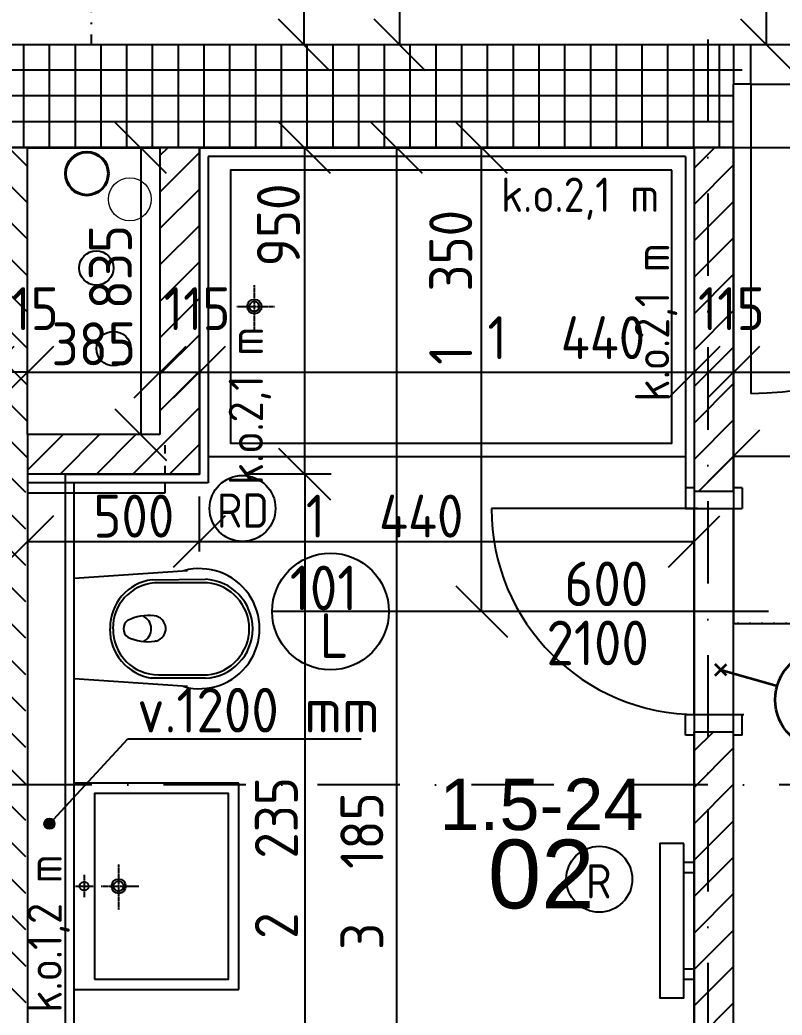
# Model space of a CAD drawing. Extents: x 4511820 to 5180432, y -1526536 to -944957.
# Drawn here: x 5149415 to 5151633, y -1295430 to -1292533 of the extents above; entities that cross this region are included whole.
import ezdxf

# ---------------------------------------------------------------- set-up
doc = ezdxf.new("R2010")
doc.units = 0
doc.header["$MEASUREMENT"] = 0
for name, pattern in [('ACAD_ISO03W100', [30, 12, -18]), ('ACAD_ISO07W100', [3.5, 0.5, -3]), ('ACAD_ISO12W100', [22, 12, -3, 0.5, -3, 0.5, -3]), ('BODKOCIARKOVANA_3', [5.6, 3, -1.3, 0, -1.3]), ('DASHED', [0.75, 0.5, -0.25])]:
    doc.linetypes.add(name, pattern=pattern)
doc.layers.get('0').update_dxf_attribs({"linetype": 'CONTINUOUS'})
doc.layers.get('Defpoints').update_dxf_attribs({"color": 61, "linetype": 'CONTINUOUS'})
for name, color, linetype in [('DVERE', 45, 'CONTINUOUS'), ('KÓTY', 4, 'CONTINUOUS'), ('MÚRY', 1, 'CONTINUOUS'), ('osi', 253, 'CONTINUOUS'), ('Plochy', 41, 'CONTINUOUS'), ('POPIS', 7, 'CONTINUOUS'), ('TENKÁ', 7, 'CONTINUOUS'), ('tzb', 153, 'CONTINUOUS'), ('Z-Kúrenie', 101, 'CONTINUOUS'), ('ZARIADOVACIE', 144, 'CONTINUOUS'), ('zz-vetr', 52, 'CONTINUOUS'), ('ŠRAFY', 82, 'CONTINUOUS')]:
    doc.layers.add(name, color=color, linetype=linetype)
for name, color, linetype, lineweight in [('preklady', 74, 'CONTINUOUS', 35), ('zz-kanal-daždová', 136, 'CONTINUOUS', 40), ('zz-kanal-splaskova', 37, 'CONTINUOUS', 18)]:
    doc.layers.add(name, color=color, linetype=linetype, lineweight=lineweight)
doc.styles.add('ARIAL', font='arial.ttf')
doc.styles.add('STYLE1', font='isocp.shx')
doc.dimstyles.new('STANDARD-50', dxfattribs={"dimtxt": 125, "dimasz": 150, "dimexe": 10, "dimexo": 200, "dimgap": 20, "dimtad": 1, "dimdsep": 46, "dimlunit": 6, "dimtxsty": 'STYLE1', "dimblk1": 'OBLIQUE', "dimblk2": 'OBLIQUE', "dimsah": 1, "dimcen": 2.5, "dimse1": 1, "dimse2": 1, "dimadec": 0, "dimazin": 0, "dimtfac": 1, "dimtmove": 1, "dimatfit": 3, "dimldrblk": 'OBLIQUE', "dimfxl": 1, "dimtolj": 1, "dimtzin": 0, "dimarcsym": 0})
pattern_1 = [(45, (515270.5, 128041), (-53.0330086, 53.0330086), [])]

# ---------------------------------------------------------------- blocks, each defined once
blk = doc.blocks.new('_OBLIQUE')
at = {"color": 0, "linetype": 'ByBlock'}
blk.add_line((-0.5, -0.5), (0.5, 0.5), dxfattribs=at)
blk = doc.blocks.new('*D25352')
at = {"layer": 'Defpoints', "color": 0}
for p in [(5149437.5, -1293558.5), (5149822.5, -1293558.5), (5149822.5, -1293558.5)]:
    blk.add_point(p, dxfattribs=at)
at = {"layer": 'KÓTY', "color": 0, "lineweight": -2}
blk.add_line((5149437.5, -1293558.5), (5149822.5, -1293558.5), dxfattribs=at)
at = {"layer": 'KÓTY', "color": 0, "linetype": 'ByBlock', "lineweight": -2, "xscale": 150, "yscale": 150, "zscale": 150, "rotation": 180}
blk.add_blockref('_OBLIQUE', (5149437.5, -1293558.5), dxfattribs=at)
at = {"layer": 'KÓTY', "color": 0, "linetype": 'ByBlock', "lineweight": -2, "xscale": 150, "yscale": 150, "zscale": 150}
blk.add_blockref('_OBLIQUE', (5149822.5, -1293558.5), dxfattribs=at)
at = {"layer": 'KÓTY', "color": 0, "insert": (5149630, -1293476), "char_height": 125, "attachment_point": 5, "style": 'STYLE1'}
blk.add_mtext('\\A1;385', dxfattribs=at)
blk = doc.blocks.new('*D25353')
at = {"layer": 'Defpoints', "color": 0}
for p in [(5149822.5, -1293558.5), (5149937.5, -1293558.5), (5149937.5, -1293558.5)]:
    blk.add_point(p, dxfattribs=at)
at = {"layer": 'KÓTY', "color": 0, "lineweight": -2}
blk.add_line((5149822.5, -1293558.5), (5149937.5, -1293558.5), dxfattribs=at)
at = {"layer": 'KÓTY', "color": 0, "linetype": 'ByBlock', "lineweight": -2, "xscale": 150, "yscale": 150, "zscale": 150, "rotation": 180}
blk.add_blockref('_OBLIQUE', (5149822.5, -1293558.5), dxfattribs=at)
at = {"layer": 'KÓTY', "color": 0, "linetype": 'ByBlock', "lineweight": -2, "xscale": 150, "yscale": 150, "zscale": 150}
blk.add_blockref('_OBLIQUE', (5149937.5, -1293558.5), dxfattribs=at)
at = {"layer": 'KÓTY', "color": 0, "insert": (5149930.8, -1293373.5), "char_height": 125, "attachment_point": 5, "style": 'STYLE1'}
blk.add_mtext('\\A1;115', dxfattribs=at)
blk = doc.blocks.new('*D25354')
at = {"layer": 'Defpoints', "color": 0}
for p in [(5149937.5, -1293558.5), (5151377.5, -1293558.5), (5151377.5, -1293558.5)]:
    blk.add_point(p, dxfattribs=at)
at = {"layer": 'KÓTY', "color": 0, "lineweight": -2}
blk.add_line((5149937.5, -1293558.5), (5151377.5, -1293558.5), dxfattribs=at)
at = {"layer": 'KÓTY', "color": 0, "linetype": 'ByBlock', "lineweight": -2, "xscale": 150, "yscale": 150, "zscale": 150, "rotation": 180}
blk.add_blockref('_OBLIQUE', (5149937.5, -1293558.5), dxfattribs=at)
at = {"layer": 'KÓTY', "color": 0, "linetype": 'ByBlock', "lineweight": -2, "xscale": 150, "yscale": 150, "zscale": 150}
blk.add_blockref('_OBLIQUE', (5151377.5, -1293558.5), dxfattribs=at)
at = {"layer": 'KÓTY', "color": 0, "insert": (5151005.5, -1293458), "char_height": 125, "attachment_point": 5, "style": 'STYLE1'}
blk.add_mtext('\\A1;1ﾠ440', dxfattribs=at)
blk = doc.blocks.new('*D25355')
at = {"layer": 'Defpoints', "color": 0}
for p in [(5151377.5, -1293558.5), (5151492.5, -1293558.5), (5151492.5, -1293558.5)]:
    blk.add_point(p, dxfattribs=at)
at = {"layer": 'KÓTY', "color": 0, "lineweight": -2}
blk.add_line((5151377.5, -1293558.5), (5151492.5, -1293558.5), dxfattribs=at)
at = {"layer": 'KÓTY', "color": 0, "linetype": 'ByBlock', "lineweight": -2, "xscale": 150, "yscale": 150, "zscale": 150, "rotation": 180}
blk.add_blockref('_OBLIQUE', (5151377.5, -1293558.5), dxfattribs=at)
at = {"layer": 'KÓTY', "color": 0, "linetype": 'ByBlock', "lineweight": -2, "xscale": 150, "yscale": 150, "zscale": 150}
blk.add_blockref('_OBLIQUE', (5151492.5, -1293558.5), dxfattribs=at)
at = {"layer": 'KÓTY', "color": 0, "insert": (5151485.8, -1293373.5), "char_height": 125, "attachment_point": 5, "style": 'STYLE1'}
blk.add_mtext('\\A1;115', dxfattribs=at)
blk = doc.blocks.new('*D25356')
at = {"layer": 'Defpoints', "color": 0}
for p in [(5151492.5, -1293802.5), (5153192.5, -1293802.5), (5153192.5, -1293802.5)]:
    blk.add_point(p, dxfattribs=at)
at = {"layer": 'KÓTY', "color": 0, "lineweight": -2}
blk.add_line((5151492.5, -1293802.5), (5153192.5, -1293802.5), dxfattribs=at)
at = {"layer": 'KÓTY', "color": 0, "linetype": 'ByBlock', "lineweight": -2, "xscale": 150, "yscale": 150, "zscale": 150, "rotation": 180}
blk.add_blockref('_OBLIQUE', (5151492.5, -1293802.5), dxfattribs=at)
at = {"layer": 'KÓTY', "color": 0, "linetype": 'ByBlock', "lineweight": -2, "xscale": 150, "yscale": 150, "zscale": 150}
blk.add_blockref('_OBLIQUE', (5153192.5, -1293802.5), dxfattribs=at)
at = {"layer": 'KÓTY', "color": 0, "insert": (5152394, -1293718.5), "char_height": 125, "attachment_point": 5, "style": 'STYLE1'}
blk.add_mtext('\\A1;1ﾠ700', dxfattribs=at)
blk = doc.blocks.new('*D25482')
at = {"layer": 'Defpoints', "color": 0}
for p in [(5149917, -1292905.2), (5150244, -1292905.2), (5149917, -1293855.2)]:
    blk.add_point(p, dxfattribs=at)
at = {"layer": 'KÓTY', "color": 0, "lineweight": -2}
blk.add_line((5150244, -1293855.2), (5150244, -1292905.2), dxfattribs=at)
at = {"layer": 'KÓTY', "color": 0, "linetype": 'ByBlock', "lineweight": -2, "xscale": 150, "yscale": 150, "zscale": 150}
for p, rotation in [((5150244, -1292905.2), 90), ((5150244, -1293855.2), 270)]:
    blk.add_blockref('_OBLIQUE', p, dxfattribs=dict(at, rotation=rotation))
at = {"layer": 'KÓTY', "color": 0, "insert": (5150167.5, -1293130), "char_height": 125, "attachment_point": 5, "rotation": 90, "style": 'STYLE1'}
blk.add_mtext('\\A1;950', dxfattribs=at)
blk = doc.blocks.new('*D25483')
at = {"layer": 'Defpoints', "color": 0}
for p in [(5149822.5, -1292905.2), (5149766.5, -1293740.2), (5149822.5, -1293740.2)]:
    blk.add_point(p, dxfattribs=at)
at = {"layer": 'KÓTY', "color": 0, "lineweight": -2}
blk.add_line((5149766.5, -1292905.2), (5149766.5, -1293740.2), dxfattribs=at)
at = {"layer": 'KÓTY', "color": 0, "linetype": 'ByBlock', "lineweight": -2, "xscale": 150, "yscale": 150, "zscale": 150}
for p, rotation in [((5149766.5, -1292905.2), 90), ((5149766.5, -1293740.2), 270)]:
    blk.add_blockref('_OBLIQUE', p, dxfattribs=dict(at, rotation=rotation))
at = {"layer": 'KÓTY', "color": 0, "insert": (5149678.5, -1293252.5), "char_height": 125, "attachment_point": 5, "rotation": 90, "style": 'STYLE1'}
blk.add_mtext('\\A1;835', dxfattribs=at)
blk = doc.blocks.new('*D25484')
at = {"layer": 'Defpoints', "color": 0}
for p in [(5149322.5, -1293558.5), (5149322.5, -1293558.5), (5149437.5, -1293558.5)]:
    blk.add_point(p, dxfattribs=at)
at = {"layer": 'KÓTY', "color": 0, "lineweight": -2}
blk.add_line((5149437.5, -1293558.5), (5149322.5, -1293558.5), dxfattribs=at)
at = {"layer": 'KÓTY', "color": 0, "linetype": 'ByBlock', "lineweight": -2, "xscale": 150, "yscale": 150, "zscale": 150, "rotation": 180}
blk.add_blockref('_OBLIQUE', (5149322.5, -1293558.5), dxfattribs=at)
at = {"layer": 'KÓTY', "color": 0, "linetype": 'ByBlock', "lineweight": -2, "xscale": 150, "yscale": 150, "zscale": 150}
blk.add_blockref('_OBLIQUE', (5149437.5, -1293558.5), dxfattribs=at)
at = {"layer": 'KÓTY', "color": 0, "insert": (5149430.8, -1293373.5), "char_height": 125, "attachment_point": 5, "style": 'STYLE1'}
blk.add_mtext('\\A1;115', dxfattribs=at)
blk = doc.blocks.new('*D25488')
at = {"layer": 'Defpoints', "color": 0}
for p in [(5151377.5, -1292905.2), (5150511.5, -1296090.2), (5151435, -1296090.2)]:
    blk.add_point(p, dxfattribs=at)
at = {"layer": 'KÓTY', "color": 0, "lineweight": -2}
blk.add_line((5150511.5, -1292905.2), (5150511.5, -1296090.2), dxfattribs=at)
at = {"layer": 'KÓTY', "color": 0, "linetype": 'ByBlock', "lineweight": -2, "xscale": 150, "yscale": 150, "zscale": 150}
for p, rotation in [((5150511.5, -1292905.2), 90), ((5150511.5, -1296090.2), 270)]:
    blk.add_blockref('_OBLIQUE', p, dxfattribs=dict(at, rotation=rotation))
at = {"layer": 'KÓTY', "color": 0, "insert": (5150410.5, -1295011), "char_height": 125, "attachment_point": 5, "rotation": 90, "style": 'STYLE1'}
blk.add_mtext('\\A1;3ﾠ185', dxfattribs=at)
blk = doc.blocks.new('*D25489')
at = {"layer": 'Defpoints', "color": 0}
for p in [(5150511.5, -1292905.2), (5150759, -1292905.2), (5150511.5, -1294255.2)]:
    blk.add_point(p, dxfattribs=at)
at = {"layer": 'KÓTY', "color": 0, "lineweight": -2}
blk.add_line((5150759, -1294255.2), (5150759, -1292905.2), dxfattribs=at)
at = {"layer": 'KÓTY', "color": 0, "linetype": 'ByBlock', "lineweight": -2, "xscale": 150, "yscale": 150, "zscale": 150}
for p, rotation in [((5150759, -1292905.2), 90), ((5150759, -1294255.2), 270)]:
    blk.add_blockref('_OBLIQUE', p, dxfattribs=dict(at, rotation=rotation))
at = {"layer": 'KÓTY', "color": 0, "insert": (5150669, -1293311.5), "char_height": 125, "attachment_point": 5, "rotation": 90, "style": 'STYLE1'}
blk.add_mtext('\\A1;1ﾠ350', dxfattribs=at)
blk = doc.blocks.new('*D25510')
at = {"layer": 'Defpoints', "color": 0}
for p in [(5151492.5, -1292905.2), (5152527.5, -1292905.2), (5152527.5, -1293558.5)]:
    blk.add_point(p, dxfattribs=at)
at = {"layer": 'KÓTY', "color": 0, "lineweight": -2}
blk.add_line((5151492.5, -1293558.5), (5152527.5, -1293558.5), dxfattribs=at)
at = {"layer": 'KÓTY', "color": 0, "linetype": 'ByBlock', "lineweight": -2, "xscale": 150, "yscale": 150, "zscale": 150, "rotation": 180}
blk.add_blockref('_OBLIQUE', (5151492.5, -1293558.5), dxfattribs=at)
at = {"layer": 'KÓTY', "color": 0, "linetype": 'ByBlock', "lineweight": -2, "xscale": 150, "yscale": 150, "zscale": 150}
blk.add_blockref('_OBLIQUE', (5152527.5, -1293558.5), dxfattribs=at)
at = {"layer": 'KÓTY', "color": 0, "insert": (5152010, -1293476), "char_height": 125, "attachment_point": 5, "style": 'STYLE1'}
blk.add_mtext('\\A1;1ﾠ035', dxfattribs=at)
blk = doc.blocks.new('*D25649')
at = {"layer": 'Defpoints', "color": 0}
for p in [(5149437.5, -1293855.2), (5149437.5, -1296090.2), (5150244, -1296090.2)]:
    blk.add_point(p, dxfattribs=at)
at = {"layer": 'KÓTY', "color": 0, "lineweight": -2}
blk.add_line((5150244, -1293855.2), (5150244, -1296090.2), dxfattribs=at)
at = {"layer": 'KÓTY', "color": 0, "linetype": 'ByBlock', "lineweight": -2, "xscale": 150, "yscale": 150, "zscale": 150}
for p, rotation in [((5150244, -1293855.2), 90), ((5150244, -1296090.2), 270)]:
    blk.add_blockref('_OBLIQUE', p, dxfattribs=dict(at, rotation=rotation))
at = {"layer": 'KÓTY', "color": 0, "insert": (5150161.5, -1294972.7), "char_height": 125, "attachment_point": 5, "rotation": 90, "style": 'STYLE1'}
blk.add_mtext('\\A1;2ﾠ235', dxfattribs=at)
blk = doc.blocks.new('*D25650')
at = {"layer": 'Defpoints', "color": 0}
for p in [(5149437.5, -1293855.2), (5149937.5, -1293855.2), (5149937.5, -1294051.5)]:
    blk.add_point(p, dxfattribs=at)
at = {"layer": 'KÓTY', "color": 0, "lineweight": -2}
blk.add_line((5149437.5, -1294051.5), (5149937.5, -1294051.5), dxfattribs=at)
at = {"layer": 'KÓTY', "color": 0, "linetype": 'ByBlock', "lineweight": -2, "xscale": 150, "yscale": 150, "zscale": 150, "rotation": 180}
blk.add_blockref('_OBLIQUE', (5149437.5, -1294051.5), dxfattribs=at)
at = {"layer": 'KÓTY', "color": 0, "linetype": 'ByBlock', "lineweight": -2, "xscale": 150, "yscale": 150, "zscale": 150}
blk.add_blockref('_OBLIQUE', (5149937.5, -1294051.5), dxfattribs=at)
at = {"layer": 'KÓTY', "color": 0, "insert": (5149746.5, -1293977.5), "char_height": 125, "attachment_point": 5, "style": 'STYLE1'}
blk.add_mtext('\\A1;500', dxfattribs=at)
blk = doc.blocks.new('*D25651')
at = {"layer": 'Defpoints', "color": 0}
for p in [(5149937.5, -1293855.2), (5151377.5, -1293855.2), (5151377.5, -1294051.5)]:
    blk.add_point(p, dxfattribs=at)
at = {"layer": 'KÓTY', "color": 0, "lineweight": -2}
blk.add_line((5149937.5, -1294051.5), (5151377.5, -1294051.5), dxfattribs=at)
at = {"layer": 'KÓTY', "color": 0, "linetype": 'ByBlock', "lineweight": -2, "xscale": 150, "yscale": 150, "zscale": 150, "rotation": 180}
blk.add_blockref('_OBLIQUE', (5149937.5, -1294051.5), dxfattribs=at)
at = {"layer": 'KÓTY', "color": 0, "linetype": 'ByBlock', "lineweight": -2, "xscale": 150, "yscale": 150, "zscale": 150}
blk.add_blockref('_OBLIQUE', (5151377.5, -1294051.5), dxfattribs=at)
at = {"layer": 'KÓTY', "color": 0, "insert": (5150476.5, -1293977.5), "char_height": 125, "attachment_point": 5, "style": 'STYLE1'}
blk.add_mtext('\\A1;1ﾠ440', dxfattribs=at)
blk = doc.blocks.new('*D28697')
at = {"layer": 'Defpoints', "color": 0}
for p in [(5150215.5, -1289385.2), (5150215.5, -1292605.2), (5150520, -1292605.2)]:
    blk.add_point(p, dxfattribs=at)
at = {"layer": 'KÓTY', "color": 0, "lineweight": -2}
blk.add_line((5150520, -1289385.2), (5150520, -1292605.2), dxfattribs=at)
at = {"layer": 'KÓTY', "color": 0, "linetype": 'ByBlock', "lineweight": -2, "xscale": 150, "yscale": 150, "zscale": 150}
for p, rotation in [((5150520, -1289385.2), 90), ((5150520, -1292605.2), 270)]:
    blk.add_blockref('_OBLIQUE', p, dxfattribs=dict(at, rotation=rotation))
at = {"layer": 'KÓTY', "color": 0, "insert": (5150437.5, -1290995.2), "char_height": 125, "attachment_point": 5, "rotation": 90, "style": 'STYLE1'}
blk.add_mtext('\\A1;3ﾠ220', dxfattribs=at)
blk = doc.blocks.new('*D28699')
at = {"layer": 'Defpoints', "color": 0}
for p in [(5151922.5, -1289665.2), (5151587.5, -1292605.2), (5151967.5, -1292605.2)]:
    blk.add_point(p, dxfattribs=at)
at = {"layer": 'KÓTY', "color": 0, "lineweight": -2}
blk.add_line((5151587.5, -1289665.2), (5151587.5, -1292605.2), dxfattribs=at)
at = {"layer": 'KÓTY', "color": 0, "linetype": 'ByBlock', "lineweight": -2, "xscale": 150, "yscale": 150, "zscale": 150}
for p, rotation in [((5151587.5, -1289665.2), 90), ((5151587.5, -1292605.2), 270)]:
    blk.add_blockref('_OBLIQUE', p, dxfattribs=dict(at, rotation=rotation))
at = {"layer": 'KÓTY', "color": 0, "insert": (5151505, -1291135.2), "char_height": 125, "attachment_point": 5, "rotation": 90, "style": 'STYLE1'}
blk.add_mtext('\\A1;2ﾠ940', dxfattribs=at)
blk = doc.blocks.new('*D28700')
at = {"layer": 'Defpoints', "color": 0}
for p in [(5149622.5, -1291035.2), (5149622.5, -1292605.2), (5150241.5, -1292605.2)]:
    blk.add_point(p, dxfattribs=at)
at = {"layer": 'KÓTY', "color": 0, "lineweight": -2}
blk.add_line((5150241.5, -1291035.2), (5150241.5, -1292605.2), dxfattribs=at)
at = {"layer": 'KÓTY', "color": 0, "linetype": 'ByBlock', "lineweight": -2, "xscale": 150, "yscale": 150, "zscale": 150}
for p, rotation in [((5150241.5, -1291035.2), 90), ((5150241.5, -1292605.2), 270)]:
    blk.add_blockref('_OBLIQUE', p, dxfattribs=dict(at, rotation=rotation))
at = {"layer": 'KÓTY', "color": 0, "insert": (5150133, -1291876.5), "char_height": 125, "attachment_point": 5, "rotation": 90, "style": 'STYLE1'}
blk.add_mtext('\\A1;1ﾠ570', dxfattribs=at)

msp = doc.modelspace()

# ---------------------------------------------------------------- hatches: boundary and pattern name
at = {"layer": 'KÓTY'}
h = msp.add_hatch(color=256, dxfattribs=at)
h.dxf.hatch_style = 1
h.paths.add_polyline_path([(5149485.972, -1294873, -0.65381715), (5149511.146, -1294861.978, -1.52947961)])
at = {"layer": 'ŠRAFY', "ltscale": 0.25}
h = msp.add_hatch(dxfattribs=at)
h.set_pattern_fill('ANSI37', color=256, scale=600, angle=45)
h.set_pattern_definition([(90, (-3307273.674, 493071.734), (-75, 1e-14), []), (180, (-3307273.674, 493071.734), (-1e-14, -75), [])])
h.paths.add_polyline_path([(5149322.5, -1292905.191), (5149437.5, -1292905.191), (5149822.5, -1292905.191), (5149937.5, -1292905.191), (5151377.5, -1292905.191), (5151492.5, -1292905.191), (5151492.5, -1292720.191), (5151517.5, -1292720.191), (5151517.5, -1292605.191), (5149322.5, -1292605.191)])
h = msp.add_hatch(dxfattribs=at)
h.set_pattern_fill('ANSI31', color=256, scale=600, angle=90, style=0)
h.set_pattern_definition([(135, (-2904913.184, 46881.926), (-53.0330086, -53.0330086), [])])
h.paths.add_polyline_path([(5149432.5, -1299245.191), (5149432.5, -1296230.191), (5149432.5, -1296090.191), (5149432.5, -1293855.191), (5149437.5, -1293855.191), (5149437.5, -1293740.191), (5149437.5, -1292905.191), (5149322.5, -1292905.191), (5149322.5, -1296945.191), (5149272.5, -1296945.191), (5149272.5, -1297060.191), (5149322.5, -1297060.191), (5149322.5, -1299245.191)])
h = msp.add_hatch(dxfattribs=at)
h.set_pattern_fill('ANSI31', color=256, scale=600, style=0)
h.set_pattern_definition(pattern_1)
h.paths.add_polyline_path([(5149822.5, -1293740.191), (5149437.5, -1293740.191), (5149437.5, -1293855.191), (5149937.5, -1293855.191), (5149937.5, -1292905.191), (5149822.5, -1292905.191)])
h = msp.add_hatch(dxfattribs=at)
h.set_pattern_fill('ANSI31', color=256, scale=600, style=0)
h.set_pattern_definition(pattern_1)
h.paths.add_polyline_path([(5151492.5, -1292905.191), (5151377.5, -1292905.191), (5151377.5, -1293895.191), (5151377.5, -1293905.191), (5151492.5, -1293905.191), (5151492.5, -1293895.191)])
h = msp.add_hatch(dxfattribs=at)
h.set_pattern_fill('ANSI31', color=256, scale=600, style=0)
h.set_pattern_definition(pattern_1)
h.paths.add_polyline_path([(5151377.5, -1296065.191), (5151377.5, -1296090.191), (5151492.5, -1296090.191), (5151492.5, -1294615.191), (5151492.5, -1294605.191), (5151377.5, -1294605.191), (5151377.5, -1294615.191), (5151377.5, -1294818.191), (5151377.5, -1294848.191), (5151377.5, -1295128.191), (5151377.5, -1295158.191)])

# ---------------------------------------------------------------- linework, layer by layer
at = {"layer": 'DVERE'}
for p, q in [((5152442.5, -1292605.191), (5151542.5, -1292605.191)), ((5151542.5, -1292720.191), (5152442.5, -1292720.191)), ((5151542.5, -1292720.191), (5151542.5, -1293620.191))]:
    msp.add_line(p, q, dxfattribs=at)
at = {"layer": 'DVERE', "ltscale": 0.25}
for p, q in [((5151377.5, -1293895.191), (5151352.5, -1293895.191)), ((5151352.5, -1293895.191), (5151352.5, -1293955.191)), ((5151517.5, -1293895.191), (5151492.5, -1293895.191)), ((5151517.5, -1293895.191), (5151517.5, -1293955.191)), ((5151387.5, -1293955.191), (5150787.5, -1293955.191)), ((5151352.5, -1293955.191), (5151517.5, -1293955.191)), ((5151377.5, -1294555.191), (5151377.5, -1293955.191)), ((5151492.5, -1294555.191), (5151492.5, -1293955.191)), ((5150489, -1294255.191), (5150149, -1294255.191)), ((5151593.656, -1294255.191), (5150489, -1294255.191)), ((5151352.5, -1294555.191), (5151517.5, -1294555.191)), ((5151352.5, -1294615.191), (5151352.5, -1294555.191)), ((5151377.5, -1294555.191), (5151522.5, -1294555.191)), ((5151517.5, -1294615.191), (5151517.5, -1294555.191)), ((5151377.5, -1294615.191), (5151352.5, -1294615.191)), ((5151517.5, -1294615.191), (5151492.5, -1294615.191))]:
    msp.add_line(p, q, dxfattribs=at)
msp.add_circle((5150319, -1294255.191), 170, dxfattribs=at)
at = {"layer": 'DVERE'}
msp.add_arc((5151542.5, -1292720.191), 900, 270, 0, dxfattribs=at)
at = {"layer": 'DVERE', "ltscale": 0.25}
msp.add_arc((5151387.5, -1293955.191), 600, 180, 270, dxfattribs=at)
at = {"layer": 'KÓTY'}
for p, q in [((5150320.5, -1293855.191), (5150082.5, -1293855.191)), ((5149937.5, -1294080.5), (5149937.5, -1293920.5)), ((5149500.972, -1294873), (5149728.972, -1294626)), ((5149728.972, -1294626), (5150408.472, -1294626))]:
    msp.add_line(p, q, dxfattribs=at)
msp.add_circle((5149500.972, -1294873), 15, dxfattribs=at)
at = {"layer": 'MÚRY'}
for p, q in [((5151542.5, -1292605.191), (5149272.5, -1292605.191)), ((5151542.5, -1292720.191), (5151542.5, -1292605.191)), ((5151492.5, -1292905.191), (5151492.5, -1292720.191)), ((5151542.5, -1292720.191), (5151492.5, -1292720.191)), ((5149437.5, -1292905.191), (5149822.5, -1292905.191)), ((5149437.5, -1293855.191), (5149437.5, -1296090.191))]:
    msp.add_line(p, q, dxfattribs=at)
at = {"layer": 'MÚRY', "ltscale": 0.25}
for p, q in [((5149437.5, -1293740.191), (5149437.5, -1292905.191)), ((5149822.5, -1292905.191), (5149822.5, -1293740.191)), ((5151377.5, -1292905.191), (5149937.5, -1292905.191)), ((5149937.5, -1292905.191), (5149937.5, -1293855.191)), ((5149937.5, -1292905.191), (5149937.5, -1293855.191)), ((5151377.5, -1292905.191), (5151377.5, -1293905.191)), ((5151492.5, -1293905.191), (5151492.5, -1292905.191)), ((5149822.5, -1293740.191), (5149437.5, -1293740.191)), ((5149937.5, -1293855.191), (5149437.5, -1293855.191)), ((5151377.5, -1293905.191), (5151492.5, -1293905.191)), ((5151377.5, -1296090.191), (5151377.5, -1294605.191)), ((5151377.5, -1294605.191), (5151492.5, -1294605.191)), ((5151492.5, -1296230.191), (5151492.5, -1294605.191))]:
    msp.add_line(p, q, dxfattribs=at)
at = {"layer": 'osi', "linetype": 'BODKOCIARKOVANA_3', "ltscale": 80}
for p, q in [((5151417.5, -1284972.097), (5151417.5, -1316900)), ((5157242.5, -1294760.191), (5093572.5, -1294760.191))]:
    msp.add_line(p, q, dxfattribs=at)
at = {"layer": 'Plochy'}
for points in [[(5149622.5, -1291035.191), (5149622.5, -1289385.191), (5150822.5, -1289385.191), (5150822.5, -1289665.191), (5151922.5, -1289665.191), (5151922.5, -1289825.191), (5152122.5, -1289825.191), (5152122.5, -1288275.191), (5153922.5, -1288275.191), (5153922.5, -1286325.191), (5155902.5, -1286325.191), (5155902.5, -1290605.191), (5153787.5, -1290605.191), (5153787.5, -1292605.191), (5149272.5, -1292605.191), (5149272.5, -1296895.191), (5147672.5, -1296895.191), (5147672.5, -1291035.191)], [(5149547.5, -1296090.191), (5149547.5, -1293855.191), (5149937.5, -1293855.191), (5149937.5, -1292905.191), (5151377.5, -1292905.191), (5151377.5, -1296090.191)], [(5153192.5, -1292905.191), (5151492.5, -1292905.191), (5151492.5, -1294290.191), (5153192.5, -1294290.191)], [(5155902.5, -1299245.191), (5149432.5, -1299245.191), (5149432.5, -1296230.191), (5151492.5, -1296230.191), (5151492.5, -1294290.191), (5152592.5, -1294290.191), (5152592.5, -1296230.191), (5155902.5, -1296230.191)]]:
    msp.add_lwpolyline(points, close=True, dxfattribs=at)
at = {"layer": 'preklady'}
for p, q in [((5151438.883, -1294441.617), (5151472.117, -1294408.383)), ((5151472.118, -1294441.618), (5151438.884, -1294408.384)), ((5151455.5, -1294425), (5151618.861, -1294471.97))]:
    msp.add_line(p, q, dxfattribs=at)
at = {"layer": 'preklady', "ltscale": 0.25}
msp.add_circle((5151758.215, -1294512.038), 145, dxfattribs=at)
at = {"layer": 'TENKÁ', "linetype": 'ACAD_ISO12W100', "ltscale": 10}
for p, q in [((5149622.5, -1291035.191), (5149622.5, -1292605.191)), ((5152527.5, -1292905.191), (5151492.5, -1292905.191))]:
    msp.add_line(p, q, dxfattribs=at)
at = {"layer": 'TENKÁ'}
for p, q in [((5151492.5, -1292605.191), (5151492.5, -1292720.191)), ((5149437.5, -1292905.191), (5149322.5, -1292905.191)), ((5149937.5, -1292905.191), (5149822.5, -1292905.191)), ((5151492.5, -1292905.191), (5151377.5, -1292905.191)), ((5149437.5, -1293740.191), (5149437.5, -1293855.191)), ((5149547.5, -1296090.191), (5149547.5, -1293880.191))]:
    msp.add_line(p, q, dxfattribs=at)
at = {"layer": 'TENKÁ', "ltscale": 0.25}
for p, q in [((5151352.5, -1292930.191), (5149962.5, -1292930.191)), ((5149962.5, -1292930.191), (5149962.5, -1293880.191)), ((5151352.5, -1292930.191), (5151352.5, -1293895.191)), ((5151352.5, -1293805.191), (5149962.5, -1293805.191)), ((5149962.5, -1293880.191), (5149437.5, -1293880.191)), ((5149572.5, -1296065.191), (5149572.5, -1293880.191))]:
    msp.add_line(p, q, dxfattribs=at)
at = {"layer": 'TENKÁ', "linetype": 'ACAD_ISO07W100', "ltscale": 10}
msp.add_line((5152592.5, -1294290.191), (5151492.5, -1294290.191), dxfattribs=at)
at = {"layer": 'tzb', "linetype": 'ACAD_ISO03W100', "ltscale": 2}
msp.add_line((5149837.5, -1293855.191), (5149837.5, -1293740.191), dxfattribs=at)
at = {"layer": 'tzb'}
for p, q in [((5149837.5, -1293910.191), (5149837.5, -1293880.191)), ((5149437.5, -1293910.191), (5149837.5, -1293910.191))]:
    msp.add_line(p, q, dxfattribs=at)
msp.add_circle((5150062.908, -1293955.098), 96, dxfattribs=at)
at = {"layer": 'Z-Kúrenie', "linetype": 'Continuous'}
for p, q in [((5151347.5, -1294985.191), (5151377.5, -1294985.191)), ((5151347.5, -1295015.191), (5151377.5, -1295015.191)), ((5151347.5, -1295295.191), (5151377.5, -1295295.191)), ((5151347.5, -1295325.191), (5151377.5, -1295325.191))]:
    msp.add_line(p, q, dxfattribs=at)
msp.add_lwpolyline([(5151347.5, -1294930.191), (5151277.5, -1294930.191), (5151277.5, -1295380.191), (5151347.5, -1295380.191)], close=True, dxfattribs=at)
msp.add_circle((5151101.387, -1295034.55), 96, dxfattribs=at)
at = {"layer": 'ZARIADOVACIE', "linetype": 'DASHED'}
for p, q in [((5150097.271, -1293304.703), (5150097.271, -1293436.157)), ((5150046.607, -1293367.691), (5150156.152, -1293367.691)), ((5149702.271, -1294992.203), (5149702.271, -1295123.657)), ((5149601.848, -1295022.328), (5149601.848, -1295088.055)), ((5149577.201, -1295055.191), (5149629.235, -1295055.191)), ((5149651.607, -1295055.191), (5149761.152, -1295055.191))]:
    msp.add_line(p, q, dxfattribs=at)
at = {"layer": 'ZARIADOVACIE'}
for p, q in [((5149902.498, -1294136.379), (5149572.5, -1294159.454)), ((5149799.634, -1294162.647), (5149954.79, -1294161.521)), ((5149960.964, -1294171.545), (5149806.303, -1294171.545)), ((5149902.499, -1294474.005), (5149572.5, -1294450.929)), ((5149954.79, -1294449.41), (5149797.381, -1294449.41)), ((5149818.142, -1294439.555), (5149960.964, -1294439.555))]:
    msp.add_line(p, q, dxfattribs=at)
at = {"layer": 'ZARIADOVACIE', "linetype": 'Continuous'}
for p, q in [((5149677.38, -1294303.493), (5149676.816, -1294306.31)), ((5149685.468, -1294305.192), (5149686.29, -1294306.088)), ((5149811.498, -1294341.756), (5149807.788, -1294341.918))]:
    msp.add_line(p, q, dxfattribs=at)
at = {"layer": 'ZARIADOVACIE', "ltscale": 0.25}
for p, q in [((5150052.5, -1294755.191), (5149572.5, -1294755.191)), ((5150052.5, -1295355.191), (5150052.5, -1294755.191)), ((5149572.5, -1295355.191), (5150052.5, -1295355.191))]:
    msp.add_line(p, q, dxfattribs=at)
for points in [[(5151312.5, -1292970.191), (5150027.5, -1292970.191), (5150027.5, -1293765.191), (5151312.5, -1293765.191)], [(5149632.5, -1295325.191), (5150022.5, -1295325.191), (5150022.5, -1294785.191), (5149632.5, -1294785.191)], [(5149632.5, -1295325.191), (5150022.5, -1295325.191), (5150022.5, -1294785.191), (5149632.5, -1294785.191)]]:
    msp.add_lwpolyline(points, close=True, dxfattribs=at)
at = {"layer": 'ZARIADOVACIE', "linetype": 'Continuous'}
for centre, radius in [((5150097.538, -1293367.418), 20.877), ((5150097.271, -1293367.691), 14.781), ((5149702.538, -1295054.918), 20.877), ((5149702.271, -1295055.191), 14.781)]:
    msp.add_circle(centre, radius, dxfattribs=at)
at = {"layer": 'ZARIADOVACIE', "linetype": 'DASHED'}
msp.add_circle((5149601.848, -1295054.878), 12.931, dxfattribs=at)
at = {"layer": 'ZARIADOVACIE', "linetype": 'Continuous'}
for centre, radius, start, end in [((5149937.732, -1294305.192), 174.768, 255.000166, 105.000097), ((5149818.08, -1294302.14), 140.707, 97.532963, 180.550993), ((5149948.416, -1294305.465), 144.085, 272.535471, 87.464529), ((5149818.765, -1294304.261), 133.3, 95.364578, 180.399907), ((5149947.856, -1294305.55), 134.645, 275.586614, 84.413386), ((5149746.208, -1294305.687), 29.701, 126.344037, 234.266205), ((5149790.417, -1294400.966), 134.275, 83.23165, 117.408649), ((5149756.097, -1294305.76), 41.261, 296.767028, 66.409044), ((5149801.812, -1294305.192), 37.825, 284.836199, 83.274318), ((5149821.644, -1294306.629), 144.828, 179.874094, 260.355814), ((5149818.163, -1294307.672), 131.883, 179.311779, 269.990871), ((5149788.408, -1294205.078), 138.205, 244.477977, 278.060779)]:
    msp.add_arc(centre, radius, start, end, dxfattribs=at)
at = {"layer": 'zz-kanal-daždová'}
msp.add_circle((5149610, -1292980.191), 62.5, dxfattribs=at)
at = {"layer": 'zz-kanal-splaskova'}
msp.add_circle((5149735, -1293055.191), 62.5, dxfattribs=at)
at = {"layer": 'zz-vetr'}
for centre in [(5149637.5, -1293255.191), (5149687.5, -1293489.719)]:
    msp.add_circle(centre, 50, dxfattribs=at)

# ---------------------------------------------------------------- texts
at = {"layer": 'DVERE', "style": 'STYLE1'}
for s, p in [('101', (5150200.47, -1294251.691)), ('L', (5150287.47, -1294390.328))]:
    msp.add_text(s, height=130, dxfattribs=at).set_placement(p)
at = {"layer": 'POPIS', "lineweight": 40, "ltscale": 0.25, "style": 'ARIAL'}
for s, height, p in [('1.5-24', 150, (5150635.911, -1294891.579)), ('02', 200, (5150777.088, -1295119.38))]:
    msp.add_text(s, height=height, dxfattribs=at).set_placement(p)
at = {"layer": 'TENKÁ', "linetype": 'Continuous', "style": 'STYLE1'}
for s, height, p in [('k.o.2,1 m', 100, (5150815.062, -1293091.803)), ('600', 130, (5150999.429, -1294239.608)), ('2100', 130, (5150947.655, -1294411.716)), ('v.1200 mm', 130, (5149756.344, -1294607.417))]:
    msp.add_text(s, height=height, dxfattribs=at).set_placement(p)
for s, p in [('k.o.2,1 m', (5151305.237, -1293643.937)), ('k.o.2,1 m', (5150122.832, -1293887.081)), ('k.o.1,2 m', (5149536.848, -1295423.181))]:
    msp.add_text(s, height=100, rotation=90, dxfattribs=at).set_placement(p)
at = {"layer": 'tzb', "style": 'STYLE1'}
msp.add_text('RD', height=100, dxfattribs=at).set_placement((5149988.281, -1294011.297))
at = {"layer": 'Z-Kúrenie', "linetype": 'Continuous', "style": 'STYLE1'}
msp.add_text('R', height=100, dxfattribs=at).set_placement((5151062.759, -1295090.749))

# ---------------------------------------------------------------- dimensions: what is measured, and where the dimension line sits
at = {"layer": 'KÓTY'}
dim = msp.add_linear_dim(base=(5150520, -1292605.191), p1=(5150215.5, -1289385.191), p2=(5150215.5, -1292605.191), angle=90, dimstyle='STANDARD-50', dxfattribs=at)
dim.commit()
dim.dimension.update_dxf_attribs({"geometry": '*D28697', "text_midpoint": (5150437.457, -1290995.191)})
for base, p1, p2, picture, middle in [((5151587.5, -1292605.191), (5151922.5, -1289665.191), (5151967.5, -1292605.191), '*D28699', (5151504.957, -1291135.191)), ((5150244, -1296090.191), (5149437.5, -1293855.191), (5149437.5, -1296090.191), '*D25649', (5150161.457, -1294972.691))]:
    dim = msp.add_linear_dim(base=base, p1=p1, p2=p2, angle=90, dimstyle='STANDARD-50', override={"dimtxsty": 'STYLE1', "dimldrblk": 'OBLIQUE'}, dxfattribs=at)
    dim.commit()
    dim.dimension.update_dxf_attribs({"geometry": picture, "text_midpoint": middle})
for base, p1, p2, picture, middle in [((5150241.5, -1292605.191), (5149622.5, -1291035.191), (5149622.5, -1292605.191), '*D28700', (5150215.5, -1291876.5)), ((5149766.5, -1293740.191), (5149822.5, -1292905.191), (5149822.5, -1293740.191), '*D25483', (5149761, -1293252.5)), ((5150244, -1292905.191), (5149917, -1293855.191), (5149917, -1292905.191), '*D25482', (5150250, -1293130)), ((5150511.5, -1296090.191), (5151377.5, -1292905.191), (5151435, -1296090.191), '*D25488', (5150493, -1295011)), ((5150759, -1292905.191), (5150511.5, -1294255.191), (5150511.5, -1292905.191), '*D25489', (5150751.5, -1293311.5))]:
    dim = msp.add_linear_dim(base=base, p1=p1, p2=p2, angle=90, dimstyle='STANDARD-50', dxfattribs=at)
    dim.commit()
    dim.dimension.update_dxf_attribs({"geometry": picture, "text_midpoint": middle, "dimtype": 160})
for base, p1, p2, picture, middle in [((5152527.5, -1293558.5), (5151492.5, -1292905.191), (5152527.5, -1292905.191), '*D25510', (5152010, -1293475.957)), ((5149322.5, -1293558.5), (5149437.5, -1293558.5), (5149322.5, -1293558.5), '*D25484', (5149430.75, -1293373.5)), ((5149937.5, -1293558.5), (5149822.5, -1293558.5), (5149937.5, -1293558.5), '*D25353', (5149930.75, -1293373.5)), ((5151492.5, -1293558.5), (5151377.5, -1293558.5), (5151492.5, -1293558.5), '*D25355', (5151485.75, -1293373.5)), ((5149822.5, -1293558.5), (5149437.5, -1293558.5), (5149822.5, -1293558.5), '*D25352', (5149630, -1293476))]:
    dim = msp.add_linear_dim(base=base, p1=p1, p2=p2, dimstyle='STANDARD-50', dxfattribs=at)
    dim.commit()
    dim.dimension.update_dxf_attribs({"geometry": picture, "text_midpoint": middle})
for base, p1, p2, picture, middle in [((5151377.5, -1293558.5), (5149937.5, -1293558.5), (5151377.5, -1293558.5), '*D25354', (5151005.5, -1293540.5)), ((5153192.5, -1293802.5), (5151492.5, -1293802.5), (5153192.5, -1293802.5), '*D25356', (5152394, -1293801)), ((5149937.5, -1294051.5), (5149437.5, -1293855.191), (5149937.5, -1293855.191), '*D25650', (5149746.5, -1294060)), ((5151377.5, -1294051.5), (5149937.5, -1293855.191), (5151377.5, -1293855.191), '*D25651', (5150476.5, -1294060))]:
    dim = msp.add_linear_dim(base=base, p1=p1, p2=p2, dimstyle='STANDARD-50', dxfattribs=at)
    dim.commit()
    dim.dimension.update_dxf_attribs({"geometry": picture, "text_midpoint": middle, "dimtype": 160})

doc.saveas('drawing.dxf')
